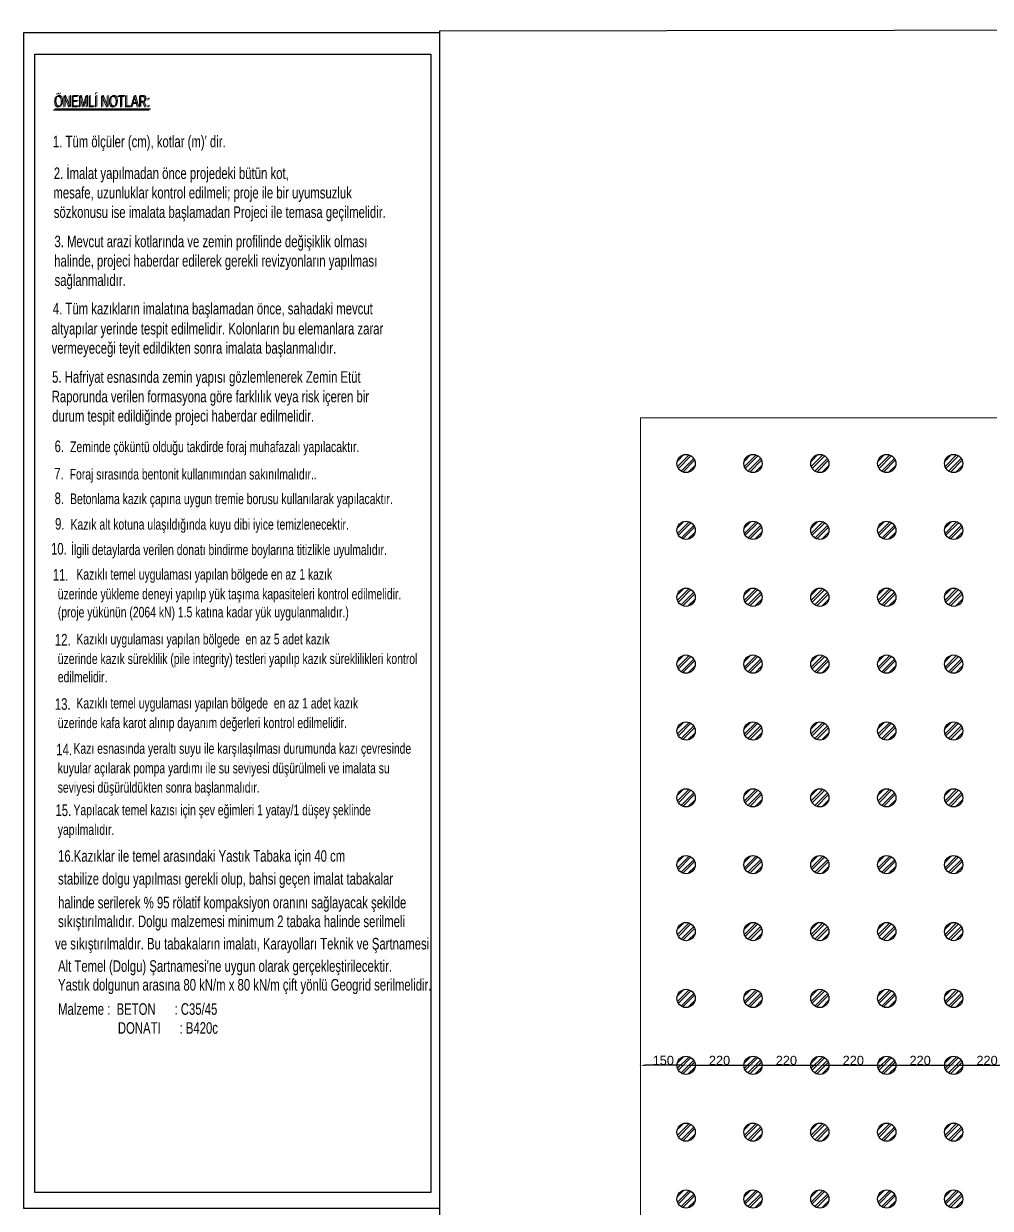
# Model space of a CAD drawing. Header units: millimetres. Extents: x -2888 to 18917, y -816 to 5133.
# Drawn here: x 1096 to 4275, y 1235 to 5133 of the extents above; entities that cross this region are included whole.
import ezdxf

# ---------------------------------------------------------------- set-up
doc = ezdxf.new("R2010")
doc.units = ezdxf.units.MM
doc.layers.add('A-DIM IN VER', color=192, linetype='Continuous', lineweight=0)
for name, color, linetype in [('CPD_antet2', 190, 'Continuous'), ('KA TARAMA', 7, 'Continuous'), ('su', 5, 'Continuous'), ('Yazı', 30, 'Continuous')]:
    doc.layers.add(name, color=color, linetype=linetype)
doc.styles.add('KESİT YAZI', font='arial.ttf', dxfattribs={"width": 0.7, "height": 30})
doc.styles.get("Standard").update_dxf_attribs({"font": 'arial.ttf'})
doc.dimstyles.new('ISO-25', dxfattribs={"dimtxt": 30, "dimasz": 15, "dimexe": 1.25, "dimexo": 0.625, "dimtad": 1, "dimtxsty": 'Standard', "dimcen": 2.5, "dimclrd": 8, "dimclre": 8, "dimclrt": 8, "dimadec": 0, "dimazin": 0, "dimtfac": 1, "dimtmove": 0, "dimatfit": 3, "dimfxl": 1, "dimarcsym": 0})

# ---------------------------------------------------------------- blocks, each defined once
blk = doc.blocks.new('*D52')
at = {"color": 8, "lineweight": -2}
for p, q in [((3274.6, 1706.1), (3274.6, 1706.7)), ((3289.6, 1705.5), (3479.6, 1705.5)), ((3494.6, 1706.1), (3494.6, 1706.7))]:
    blk.add_line(p, q, dxfattribs=at)
at = {"color": 8}
for points in [[(3289.6, 1708), (3289.6, 1703), (3274.6, 1705.5)], [(3479.6, 1708), (3479.6, 1703), (3494.6, 1705.5)]]:
    blk.add_solid(points, dxfattribs=at)
at = {"layer": 'Defpoints', "color": 0}
for p in [(3274.6, 1705.5), (3494.6, 1705.5), (3494.6, 1705.5)]:
    blk.add_point(p, dxfattribs=at)
at = {"color": 8, "insert": (3384.6, 1721.4), "char_height": 30, "attachment_point": 5}
blk.add_mtext('220', dxfattribs=at)
blk = doc.blocks.new('*D53')
at = {"color": 8, "lineweight": -2}
for p, q in [((3494.6, 1706.1), (3494.6, 1706.7)), ((3509.6, 1705.5), (3699.6, 1705.5)), ((3714.6, 1706.1), (3714.6, 1706.7))]:
    blk.add_line(p, q, dxfattribs=at)
at = {"color": 8}
for points in [[(3509.6, 1708), (3509.6, 1703), (3494.6, 1705.5)], [(3699.6, 1708), (3699.6, 1703), (3714.6, 1705.5)]]:
    blk.add_solid(points, dxfattribs=at)
at = {"layer": 'Defpoints', "color": 0}
for p in [(3494.6, 1705.5), (3714.6, 1705.5), (3714.6, 1705.5)]:
    blk.add_point(p, dxfattribs=at)
at = {"color": 8, "insert": (3604.6, 1721.4), "char_height": 30, "attachment_point": 5}
blk.add_mtext('220', dxfattribs=at)
blk = doc.blocks.new('*D54')
at = {"color": 8, "lineweight": -2}
for p, q in [((3714.6, 1706.1), (3714.6, 1706.7)), ((3729.6, 1705.5), (3919.6, 1705.5)), ((3934.6, 1706.1), (3934.6, 1706.7))]:
    blk.add_line(p, q, dxfattribs=at)
at = {"color": 8}
for points in [[(3729.6, 1708), (3729.6, 1703), (3714.6, 1705.5)], [(3919.6, 1708), (3919.6, 1703), (3934.6, 1705.5)]]:
    blk.add_solid(points, dxfattribs=at)
at = {"layer": 'Defpoints', "color": 0}
for p in [(3714.6, 1705.5), (3934.6, 1705.5), (3934.6, 1705.5)]:
    blk.add_point(p, dxfattribs=at)
at = {"color": 8, "insert": (3824.6, 1721.4), "char_height": 30, "attachment_point": 5}
blk.add_mtext('220', dxfattribs=at)
blk = doc.blocks.new('*D55')
at = {"color": 8, "lineweight": -2}
for p, q in [((3934.6, 1706.1), (3934.6, 1706.7)), ((3949.6, 1705.5), (4139.6, 1705.5)), ((4154.6, 1706.1), (4154.6, 1706.7))]:
    blk.add_line(p, q, dxfattribs=at)
at = {"color": 8}
for points in [[(3949.6, 1708), (3949.6, 1703), (3934.6, 1705.5)], [(4139.6, 1708), (4139.6, 1703), (4154.6, 1705.5)]]:
    blk.add_solid(points, dxfattribs=at)
at = {"layer": 'Defpoints', "color": 0}
for p in [(3934.6, 1705.5), (4154.6, 1705.5), (4154.6, 1705.5)]:
    blk.add_point(p, dxfattribs=at)
at = {"color": 8, "insert": (4044.6, 1721.4), "char_height": 30, "attachment_point": 5}
blk.add_mtext('220', dxfattribs=at)
blk = doc.blocks.new('*D56')
at = {"color": 8, "lineweight": -2}
for p, q in [((4154.6, 1706.1), (4154.6, 1706.7)), ((4169.6, 1705.5), (4359.6, 1705.5)), ((4374.6, 1706.1), (4374.6, 1706.7))]:
    blk.add_line(p, q, dxfattribs=at)
at = {"color": 8}
for points in [[(4169.6, 1708), (4169.6, 1703), (4154.6, 1705.5)], [(4359.6, 1708), (4359.6, 1703), (4374.6, 1705.5)]]:
    blk.add_solid(points, dxfattribs=at)
at = {"layer": 'Defpoints', "color": 0}
for p in [(4154.6, 1705.5), (4374.6, 1705.5), (4374.6, 1705.5)]:
    blk.add_point(p, dxfattribs=at)
at = {"color": 8, "insert": (4264.6, 1721.4), "char_height": 30, "attachment_point": 5}
blk.add_mtext('220', dxfattribs=at)
blk = doc.blocks.new('*D68')
at = {"color": 8, "lineweight": -2}
for p, q in [((3124.6, 1706.1), (3124.6, 1706.7)), ((3259.6, 1705.5), (3139.6, 1705.5)), ((3274.6, 1706.1), (3274.6, 1706.7))]:
    blk.add_line(p, q, dxfattribs=at)
at = {"color": 8}
for points in [[(3139.6, 1708), (3139.6, 1703), (3124.6, 1705.5)], [(3259.6, 1708), (3259.6, 1703), (3274.6, 1705.5)]]:
    blk.add_solid(points, dxfattribs=at)
at = {"layer": 'Defpoints', "color": 0}
for p in [(3124.6, 1705.5), (3124.6, 1705.5), (3274.6, 1705.5)]:
    blk.add_point(p, dxfattribs=at)
at = {"color": 8, "insert": (3199.6, 1721.4), "char_height": 30, "attachment_point": 5}
blk.add_mtext('150', dxfattribs=at)

msp = doc.modelspace()

# ---------------------------------------------------------------- hatches: boundary and pattern name
at = {"layer": 'KA TARAMA'}
h = msp.add_hatch(dxfattribs=at)
h.set_pattern_fill('ANSI32', color=1, scale=2)
h.set_pattern_definition([(45, (589.373, -382.36), (-13.470384, 13.470384), []), (45, (598.353, -382.36), (-13.470384, 13.470384), [])])
h.paths.add_polyline_path([(3244.6417, 3685.4774, 1), (3304.6417, 3685.4774, 1)])
h = msp.add_hatch(dxfattribs=at)
h.set_pattern_fill('ANSI32', color=1, scale=2)
h.set_pattern_definition([(45, (809.373, -382.36), (-13.470384, 13.470384), []), (45, (818.353, -382.36), (-13.470384, 13.470384), [])])
h.paths.add_polyline_path([(3464.6417, 3685.4774, 1), (3524.6417, 3685.4774, 1)])
h = msp.add_hatch(dxfattribs=at)
h.set_pattern_fill('ANSI32', color=1, scale=2)
h.set_pattern_definition([(45, (1029.373, -382.36), (-13.470384, 13.470384), []), (45, (1038.353, -382.36), (-13.470384, 13.470384), [])])
h.paths.add_polyline_path([(3684.6417, 3685.4774, 1), (3744.6417, 3685.4774, 1)])
h = msp.add_hatch(dxfattribs=at)
h.set_pattern_fill('ANSI32', color=1, scale=2)
h.set_pattern_definition([(45, (1249.373, -382.36), (-13.470384, 13.470384), []), (45, (1258.353, -382.36), (-13.470384, 13.470384), [])])
h.paths.add_polyline_path([(3904.6417, 3685.4774, 1), (3964.6417, 3685.4774, 1)])
h = msp.add_hatch(dxfattribs=at)
h.set_pattern_fill('ANSI32', color=1, scale=2)
h.set_pattern_definition([(45, (1469.373, -382.36), (-13.470384, 13.470384), []), (45, (1478.353, -382.36), (-13.470384, 13.470384), [])])
h.paths.add_polyline_path([(4124.6417, 3685.4774, 1), (4184.6417, 3685.4774, 1)])
h = msp.add_hatch(dxfattribs=at)
h.set_pattern_fill('ANSI32', color=1, scale=2)
h.set_pattern_definition([(45, (589.373, -602.36), (-13.470384, 13.470384), []), (45, (598.353, -602.36), (-13.470384, 13.470384), [])])
h.paths.add_polyline_path([(3244.6417, 3465.4774, 1), (3304.6417, 3465.4774, 1)])
h = msp.add_hatch(dxfattribs=at)
h.set_pattern_fill('ANSI32', color=1, scale=2)
h.set_pattern_definition([(45, (809.373, -602.36), (-13.470384, 13.470384), []), (45, (818.353, -602.36), (-13.470384, 13.470384), [])])
h.paths.add_polyline_path([(3464.6417, 3465.4774, 1), (3524.6417, 3465.4774, 1)])
h = msp.add_hatch(dxfattribs=at)
h.set_pattern_fill('ANSI32', color=1, scale=2)
h.set_pattern_definition([(45, (1029.373, -602.36), (-13.470384, 13.470384), []), (45, (1038.353, -602.36), (-13.470384, 13.470384), [])])
h.paths.add_polyline_path([(3684.6417, 3465.4774, 1), (3744.6417, 3465.4774, 1)])
h = msp.add_hatch(dxfattribs=at)
h.set_pattern_fill('ANSI32', color=1, scale=2)
h.set_pattern_definition([(45, (1249.373, -602.36), (-13.470384, 13.470384), []), (45, (1258.353, -602.36), (-13.470384, 13.470384), [])])
h.paths.add_polyline_path([(3904.6417, 3465.4774, 1), (3964.6417, 3465.4774, 1)])
h = msp.add_hatch(dxfattribs=at)
h.set_pattern_fill('ANSI32', color=1, scale=2)
h.set_pattern_definition([(45, (1469.373, -602.36), (-13.470384, 13.470384), []), (45, (1478.353, -602.36), (-13.470384, 13.470384), [])])
h.paths.add_polyline_path([(4124.6417, 3465.4774, 1), (4184.6417, 3465.4774, 1)])
h = msp.add_hatch(dxfattribs=at)
h.set_pattern_fill('ANSI32', color=1, scale=2)
h.set_pattern_definition([(45, (589.373, -822.36), (-13.470384, 13.470384), []), (45, (598.353, -822.36), (-13.470384, 13.470384), [])])
h.paths.add_polyline_path([(3244.6417, 3245.4774, 1), (3304.6417, 3245.4774, 1)])
h = msp.add_hatch(dxfattribs=at)
h.set_pattern_fill('ANSI32', color=1, scale=2)
h.set_pattern_definition([(45, (809.373, -822.36), (-13.470384, 13.470384), []), (45, (818.353, -822.36), (-13.470384, 13.470384), [])])
h.paths.add_polyline_path([(3464.6417, 3245.4774, 1), (3524.6417, 3245.4774, 1)])
h = msp.add_hatch(dxfattribs=at)
h.set_pattern_fill('ANSI32', color=1, scale=2)
h.set_pattern_definition([(45, (1029.373, -822.36), (-13.470384, 13.470384), []), (45, (1038.353, -822.36), (-13.470384, 13.470384), [])])
h.paths.add_polyline_path([(3684.6417, 3245.4774, 1), (3744.6417, 3245.4774, 1)])
h = msp.add_hatch(dxfattribs=at)
h.set_pattern_fill('ANSI32', color=1, scale=2)
h.set_pattern_definition([(45, (1249.373, -822.36), (-13.470384, 13.470384), []), (45, (1258.353, -822.36), (-13.470384, 13.470384), [])])
h.paths.add_polyline_path([(3904.6417, 3245.4774, 1), (3964.6417, 3245.4774, 1)])
h = msp.add_hatch(dxfattribs=at)
h.set_pattern_fill('ANSI32', color=1, scale=2)
h.set_pattern_definition([(45, (1469.373, -822.36), (-13.470384, 13.470384), []), (45, (1478.353, -822.36), (-13.470384, 13.470384), [])])
h.paths.add_polyline_path([(4124.6417, 3245.4774, 1), (4184.6417, 3245.4774, 1)])
h = msp.add_hatch(dxfattribs=at)
h.set_pattern_fill('ANSI32', color=1, scale=2)
h.set_pattern_definition([(45, (589.373, -1042.36), (-13.470384, 13.470384), []), (45, (598.353, -1042.36), (-13.470384, 13.470384), [])])
h.paths.add_polyline_path([(3244.6417, 3025.4774, 1), (3304.6417, 3025.4774, 1)])
h = msp.add_hatch(dxfattribs=at)
h.set_pattern_fill('ANSI32', color=1, scale=2)
h.set_pattern_definition([(45, (809.373, -1042.36), (-13.470384, 13.470384), []), (45, (818.353, -1042.36), (-13.470384, 13.470384), [])])
h.paths.add_polyline_path([(3464.6417, 3025.4774, 1), (3524.6417, 3025.4774, 1)])
h = msp.add_hatch(dxfattribs=at)
h.set_pattern_fill('ANSI32', color=1, scale=2)
h.set_pattern_definition([(45, (1029.373, -1042.36), (-13.470384, 13.470384), []), (45, (1038.353, -1042.36), (-13.470384, 13.470384), [])])
h.paths.add_polyline_path([(3684.6417, 3025.4774, 1), (3744.6417, 3025.4774, 1)])
h = msp.add_hatch(dxfattribs=at)
h.set_pattern_fill('ANSI32', color=1, scale=2)
h.set_pattern_definition([(45, (1249.373, -1042.36), (-13.470384, 13.470384), []), (45, (1258.353, -1042.36), (-13.470384, 13.470384), [])])
h.paths.add_polyline_path([(3904.6417, 3025.4774, 1), (3964.6417, 3025.4774, 1)])
h = msp.add_hatch(dxfattribs=at)
h.set_pattern_fill('ANSI32', color=1, scale=2)
h.set_pattern_definition([(45, (1469.373, -1042.36), (-13.470384, 13.470384), []), (45, (1478.353, -1042.36), (-13.470384, 13.470384), [])])
h.paths.add_polyline_path([(4124.6417, 3025.4774, 1), (4184.6417, 3025.4774, 1)])
h = msp.add_hatch(dxfattribs=at)
h.set_pattern_fill('ANSI32', color=1, scale=2)
h.set_pattern_definition([(45, (589.373, -1262.36), (-13.470384, 13.470384), []), (45, (598.353, -1262.36), (-13.470384, 13.470384), [])])
h.paths.add_polyline_path([(3244.6417, 2805.4774, 1), (3304.6417, 2805.4774, 1)])
h = msp.add_hatch(dxfattribs=at)
h.set_pattern_fill('ANSI32', color=1, scale=2)
h.set_pattern_definition([(45, (809.373, -1262.36), (-13.470384, 13.470384), []), (45, (818.353, -1262.36), (-13.470384, 13.470384), [])])
h.paths.add_polyline_path([(3464.6417, 2805.4774, 1), (3524.6417, 2805.4774, 1)])
h = msp.add_hatch(dxfattribs=at)
h.set_pattern_fill('ANSI32', color=1, scale=2)
h.set_pattern_definition([(45, (1029.373, -1262.36), (-13.470384, 13.470384), []), (45, (1038.353, -1262.36), (-13.470384, 13.470384), [])])
h.paths.add_polyline_path([(3684.6417, 2805.4774, 1), (3744.6417, 2805.4774, 1)])
h = msp.add_hatch(dxfattribs=at)
h.set_pattern_fill('ANSI32', color=1, scale=2)
h.set_pattern_definition([(45, (1249.373, -1262.36), (-13.470384, 13.470384), []), (45, (1258.353, -1262.36), (-13.470384, 13.470384), [])])
h.paths.add_polyline_path([(3904.6417, 2805.4774, 1), (3964.6417, 2805.4774, 1)])
h = msp.add_hatch(dxfattribs=at)
h.set_pattern_fill('ANSI32', color=1, scale=2)
h.set_pattern_definition([(45, (1469.373, -1262.36), (-13.470384, 13.470384), []), (45, (1478.353, -1262.36), (-13.470384, 13.470384), [])])
h.paths.add_polyline_path([(4124.6417, 2805.4774, 1), (4184.6417, 2805.4774, 1)])
h = msp.add_hatch(dxfattribs=at)
h.set_pattern_fill('ANSI32', color=1, scale=2)
h.set_pattern_definition([(45, (589.373, -1482.36), (-13.470384, 13.470384), []), (45, (598.353, -1482.36), (-13.470384, 13.470384), [])])
h.paths.add_polyline_path([(3244.6417, 2585.4774, 1), (3304.6417, 2585.4774, 1)])
h = msp.add_hatch(dxfattribs=at)
h.set_pattern_fill('ANSI32', color=1, scale=2)
h.set_pattern_definition([(45, (809.373, -1482.36), (-13.470384, 13.470384), []), (45, (818.353, -1482.36), (-13.470384, 13.470384), [])])
h.paths.add_polyline_path([(3464.6417, 2585.4774, 1), (3524.6417, 2585.4774, 1)])
h = msp.add_hatch(dxfattribs=at)
h.set_pattern_fill('ANSI32', color=1, scale=2)
h.set_pattern_definition([(45, (1029.373, -1482.36), (-13.470384, 13.470384), []), (45, (1038.353, -1482.36), (-13.470384, 13.470384), [])])
h.paths.add_polyline_path([(3684.6417, 2585.4774, 1), (3744.6417, 2585.4774, 1)])
h = msp.add_hatch(dxfattribs=at)
h.set_pattern_fill('ANSI32', color=1, scale=2)
h.set_pattern_definition([(45, (1249.373, -1482.36), (-13.470384, 13.470384), []), (45, (1258.353, -1482.36), (-13.470384, 13.470384), [])])
h.paths.add_polyline_path([(3904.6417, 2585.4774, 1), (3964.6417, 2585.4774, 1)])
h = msp.add_hatch(dxfattribs=at)
h.set_pattern_fill('ANSI32', color=1, scale=2)
h.set_pattern_definition([(45, (1469.373, -1482.36), (-13.470384, 13.470384), []), (45, (1478.353, -1482.36), (-13.470384, 13.470384), [])])
h.paths.add_polyline_path([(4124.6417, 2585.4774, 1), (4184.6417, 2585.4774, 1)])
h = msp.add_hatch(dxfattribs=at)
h.set_pattern_fill('ANSI32', color=1, scale=2)
h.set_pattern_definition([(45, (589.373, -1702.36), (-13.470384, 13.470384), []), (45, (598.353, -1702.36), (-13.470384, 13.470384), [])])
h.paths.add_polyline_path([(3244.6417, 2365.4774, 1), (3304.6417, 2365.4774, 1)])
h = msp.add_hatch(dxfattribs=at)
h.set_pattern_fill('ANSI32', color=1, scale=2)
h.set_pattern_definition([(45, (809.373, -1702.36), (-13.470384, 13.470384), []), (45, (818.353, -1702.36), (-13.470384, 13.470384), [])])
h.paths.add_polyline_path([(3464.6417, 2365.4774, 1), (3524.6417, 2365.4774, 1)])
h = msp.add_hatch(dxfattribs=at)
h.set_pattern_fill('ANSI32', color=1, scale=2)
h.set_pattern_definition([(45, (1029.373, -1702.36), (-13.470384, 13.470384), []), (45, (1038.353, -1702.36), (-13.470384, 13.470384), [])])
h.paths.add_polyline_path([(3684.6417, 2365.4774, 1), (3744.6417, 2365.4774, 1)])
h = msp.add_hatch(dxfattribs=at)
h.set_pattern_fill('ANSI32', color=1, scale=2)
h.set_pattern_definition([(45, (1249.373, -1702.36), (-13.470384, 13.470384), []), (45, (1258.353, -1702.36), (-13.470384, 13.470384), [])])
h.paths.add_polyline_path([(3904.6417, 2365.4774, 1), (3964.6417, 2365.4774, 1)])
h = msp.add_hatch(dxfattribs=at)
h.set_pattern_fill('ANSI32', color=1, scale=2)
h.set_pattern_definition([(45, (1469.373, -1702.36), (-13.470384, 13.470384), []), (45, (1478.353, -1702.36), (-13.470384, 13.470384), [])])
h.paths.add_polyline_path([(4124.6417, 2365.4774, 1), (4184.6417, 2365.4774, 1)])
h = msp.add_hatch(dxfattribs=at)
h.set_pattern_fill('ANSI32', color=1, scale=2)
h.set_pattern_definition([(45, (589.373, -1922.36), (-13.470384, 13.470384), []), (45, (598.353, -1922.36), (-13.470384, 13.470384), [])])
h.paths.add_polyline_path([(3244.6417, 2145.4774, 1), (3304.6417, 2145.4774, 1)])
h = msp.add_hatch(dxfattribs=at)
h.set_pattern_fill('ANSI32', color=1, scale=2)
h.set_pattern_definition([(45, (809.373, -1922.36), (-13.470384, 13.470384), []), (45, (818.353, -1922.36), (-13.470384, 13.470384), [])])
h.paths.add_polyline_path([(3464.6417, 2145.4774, 1), (3524.6417, 2145.4774, 1)])
h = msp.add_hatch(dxfattribs=at)
h.set_pattern_fill('ANSI32', color=1, scale=2)
h.set_pattern_definition([(45, (1029.373, -1922.36), (-13.470384, 13.470384), []), (45, (1038.353, -1922.36), (-13.470384, 13.470384), [])])
h.paths.add_polyline_path([(3684.6417, 2145.4774, 1), (3744.6417, 2145.4774, 1)])
h = msp.add_hatch(dxfattribs=at)
h.set_pattern_fill('ANSI32', color=1, scale=2)
h.set_pattern_definition([(45, (1249.373, -1922.36), (-13.470384, 13.470384), []), (45, (1258.353, -1922.36), (-13.470384, 13.470384), [])])
h.paths.add_polyline_path([(3904.6417, 2145.4774, 1), (3964.6417, 2145.4774, 1)])
h = msp.add_hatch(dxfattribs=at)
h.set_pattern_fill('ANSI32', color=1, scale=2)
h.set_pattern_definition([(45, (1469.373, -1922.36), (-13.470384, 13.470384), []), (45, (1478.353, -1922.36), (-13.470384, 13.470384), [])])
h.paths.add_polyline_path([(4124.6417, 2145.4774, 1), (4184.6417, 2145.4774, 1)])
h = msp.add_hatch(dxfattribs=at)
h.set_pattern_fill('ANSI32', color=1, scale=2)
h.set_pattern_definition([(45, (589.373, -2142.36), (-13.470384, 13.470384), []), (45, (598.353, -2142.36), (-13.470384, 13.470384), [])])
h.paths.add_polyline_path([(3244.6417, 1925.4774, 1), (3304.6417, 1925.4774, 1)])
h = msp.add_hatch(dxfattribs=at)
h.set_pattern_fill('ANSI32', color=1, scale=2)
h.set_pattern_definition([(45, (809.373, -2142.36), (-13.470384, 13.470384), []), (45, (818.353, -2142.36), (-13.470384, 13.470384), [])])
h.paths.add_polyline_path([(3464.6417, 1925.4774, 1), (3524.6417, 1925.4774, 1)])
h = msp.add_hatch(dxfattribs=at)
h.set_pattern_fill('ANSI32', color=1, scale=2)
h.set_pattern_definition([(45, (1029.373, -2142.36), (-13.470384, 13.470384), []), (45, (1038.353, -2142.36), (-13.470384, 13.470384), [])])
h.paths.add_polyline_path([(3684.6417, 1925.4774, 1), (3744.6417, 1925.4774, 1)])
h = msp.add_hatch(dxfattribs=at)
h.set_pattern_fill('ANSI32', color=1, scale=2)
h.set_pattern_definition([(45, (1249.373, -2142.36), (-13.470384, 13.470384), []), (45, (1258.353, -2142.36), (-13.470384, 13.470384), [])])
h.paths.add_polyline_path([(3904.6417, 1925.4774, 1), (3964.6417, 1925.4774, 1)])
h = msp.add_hatch(dxfattribs=at)
h.set_pattern_fill('ANSI32', color=1, scale=2)
h.set_pattern_definition([(45, (1469.373, -2142.36), (-13.470384, 13.470384), []), (45, (1478.353, -2142.36), (-13.470384, 13.470384), [])])
h.paths.add_polyline_path([(4124.6417, 1925.4774, 1), (4184.6417, 1925.4774, 1)])
h = msp.add_hatch(dxfattribs=at)
h.set_pattern_fill('ANSI32', color=1, scale=2)
h.set_pattern_definition([(45, (589.373, -2362.36), (-13.470384, 13.470384), []), (45, (598.353, -2362.36), (-13.470384, 13.470384), [])])
h.paths.add_polyline_path([(3244.6417, 1705.4774, 1), (3304.6417, 1705.4774, 1)])
h = msp.add_hatch(dxfattribs=at)
h.set_pattern_fill('ANSI32', color=1, scale=2)
h.set_pattern_definition([(45, (809.373, -2362.36), (-13.470384, 13.470384), []), (45, (818.353, -2362.36), (-13.470384, 13.470384), [])])
h.paths.add_polyline_path([(3464.6417, 1705.4774, 1), (3524.6417, 1705.4774, 1)])
h = msp.add_hatch(dxfattribs=at)
h.set_pattern_fill('ANSI32', color=1, scale=2)
h.set_pattern_definition([(45, (1029.373, -2362.36), (-13.470384, 13.470384), []), (45, (1038.353, -2362.36), (-13.470384, 13.470384), [])])
h.paths.add_polyline_path([(3684.6417, 1705.4774, 1), (3744.6417, 1705.4774, 1)])
h = msp.add_hatch(dxfattribs=at)
h.set_pattern_fill('ANSI32', color=1, scale=2)
h.set_pattern_definition([(45, (1249.373, -2362.36), (-13.470384, 13.470384), []), (45, (1258.353, -2362.36), (-13.470384, 13.470384), [])])
h.paths.add_polyline_path([(3904.6417, 1705.4774, 1), (3964.6417, 1705.4774, 1)])
h = msp.add_hatch(dxfattribs=at)
h.set_pattern_fill('ANSI32', color=1, scale=2)
h.set_pattern_definition([(45, (1469.373, -2362.36), (-13.470384, 13.470384), []), (45, (1478.353, -2362.36), (-13.470384, 13.470384), [])])
h.paths.add_polyline_path([(4124.6417, 1705.4774, 1), (4184.6417, 1705.4774, 1)])
h = msp.add_hatch(dxfattribs=at)
h.set_pattern_fill('ANSI32', color=1, scale=2)
h.set_pattern_definition([(45, (589.373, -2582.36), (-13.470384, 13.470384), []), (45, (598.353, -2582.36), (-13.470384, 13.470384), [])])
h.paths.add_polyline_path([(3244.6417, 1485.4774, 1), (3304.6417, 1485.4774, 1)])
h = msp.add_hatch(dxfattribs=at)
h.set_pattern_fill('ANSI32', color=1, scale=2)
h.set_pattern_definition([(45, (809.373, -2582.36), (-13.470384, 13.470384), []), (45, (818.353, -2582.36), (-13.470384, 13.470384), [])])
h.paths.add_polyline_path([(3464.6417, 1485.4774, 1), (3524.6417, 1485.4774, 1)])
h = msp.add_hatch(dxfattribs=at)
h.set_pattern_fill('ANSI32', color=1, scale=2)
h.set_pattern_definition([(45, (1029.373, -2582.36), (-13.470384, 13.470384), []), (45, (1038.353, -2582.36), (-13.470384, 13.470384), [])])
h.paths.add_polyline_path([(3684.6417, 1485.4774, 1), (3744.6417, 1485.4774, 1)])
h = msp.add_hatch(dxfattribs=at)
h.set_pattern_fill('ANSI32', color=1, scale=2)
h.set_pattern_definition([(45, (1249.373, -2582.36), (-13.470384, 13.470384), []), (45, (1258.353, -2582.36), (-13.470384, 13.470384), [])])
h.paths.add_polyline_path([(3904.6417, 1485.4774, 1), (3964.6417, 1485.4774, 1)])
h = msp.add_hatch(dxfattribs=at)
h.set_pattern_fill('ANSI32', color=1, scale=2)
h.set_pattern_definition([(45, (1469.373, -2582.36), (-13.470384, 13.470384), []), (45, (1478.353, -2582.36), (-13.470384, 13.470384), [])])
h.paths.add_polyline_path([(4124.6417, 1485.4774, 1), (4184.6417, 1485.4774, 1)])
h = msp.add_hatch(dxfattribs=at)
h.set_pattern_fill('ANSI32', color=1, scale=2)
h.set_pattern_definition([(45, (589.373, -2802.36), (-13.470384, 13.470384), []), (45, (598.353, -2802.36), (-13.470384, 13.470384), [])])
h.paths.add_polyline_path([(3244.6417, 1265.4774, 1), (3304.6417, 1265.4774, 1)])
h = msp.add_hatch(dxfattribs=at)
h.set_pattern_fill('ANSI32', color=1, scale=2)
h.set_pattern_definition([(45, (809.373, -2802.36), (-13.470384, 13.470384), []), (45, (818.353, -2802.36), (-13.470384, 13.470384), [])])
h.paths.add_polyline_path([(3464.6417, 1265.4774, 1), (3524.6417, 1265.4774, 1)])
h = msp.add_hatch(dxfattribs=at)
h.set_pattern_fill('ANSI32', color=1, scale=2)
h.set_pattern_definition([(45, (1029.373, -2802.36), (-13.470384, 13.470384), []), (45, (1038.353, -2802.36), (-13.470384, 13.470384), [])])
h.paths.add_polyline_path([(3684.6417, 1265.4774, 1), (3744.6417, 1265.4774, 1)])
h = msp.add_hatch(dxfattribs=at)
h.set_pattern_fill('ANSI32', color=1, scale=2)
h.set_pattern_definition([(45, (1249.373, -2802.36), (-13.470384, 13.470384), []), (45, (1258.353, -2802.36), (-13.470384, 13.470384), [])])
h.paths.add_polyline_path([(3904.6417, 1265.4774, 1), (3964.6417, 1265.4774, 1)])
h = msp.add_hatch(dxfattribs=at)
h.set_pattern_fill('ANSI32', color=1, scale=2)
h.set_pattern_definition([(45, (1469.373, -2802.36), (-13.470384, 13.470384), []), (45, (1478.353, -2802.36), (-13.470384, 13.470384), [])])
h.paths.add_polyline_path([(4124.6417, 1265.4774, 1), (4184.6417, 1265.4774, 1)])

# ---------------------------------------------------------------- linework, layer by layer
at = {"color": 1}
for centre in [(3274.6417, 3685.4774), (3494.6417, 3685.4774), (3714.6417, 3685.4774), (3934.6417, 3685.4774), (4154.6417, 3685.4774), (3274.6417, 3465.4774), (3494.6417, 3465.4774), (3714.6417, 3465.4774), (3934.6417, 3465.4774), (4154.6417, 3465.4774), (3274.6417, 3245.4774), (3494.6417, 3245.4774), (3714.6417, 3245.4774), (3934.6417, 3245.4774), (4154.6417, 3245.4774), (3274.6417, 3025.4774), (3494.6417, 3025.4774), (3714.6417, 3025.4774), (3934.6417, 3025.4774), (4154.6417, 3025.4774), (3274.6417, 2805.4774), (3494.6417, 2805.4774), (3714.6417, 2805.4774), (3934.6417, 2805.4774), (4154.6417, 2805.4774), (3274.6417, 2585.4774), (3494.6417, 2585.4774), (3714.6417, 2585.4774), (3934.6417, 2585.4774), (4154.6417, 2585.4774), (3274.6417, 2365.4774), (3494.6417, 2365.4774), (3714.6417, 2365.4774), (3934.6417, 2365.4774), (4154.6417, 2365.4774), (3274.6417, 2145.4774), (3494.6417, 2145.4774), (3714.6417, 2145.4774), (3934.6417, 2145.4774), (4154.6417, 2145.4774), (3274.6417, 1925.4774), (3494.6417, 1925.4774), (3714.6417, 1925.4774), (3934.6417, 1925.4774), (4154.6417, 1925.4774), (3274.6417, 1705.4774), (3494.6417, 1705.4774), (3714.6417, 1705.4774), (3934.6417, 1705.4774), (4154.6417, 1705.4774), (3274.6417, 1485.4774), (3494.6417, 1485.4774), (3714.6417, 1485.4774), (3934.6417, 1485.4774), (4154.6417, 1485.4774), (3274.6417, 1265.4774), (3494.6417, 1265.4774), (3714.6417, 1265.4774), (3934.6417, 1265.4774), (4154.6417, 1265.4774)]:
    msp.add_circle(centre, 30, dxfattribs=at)
at = {"layer": 'A-DIM IN VER', "color": 2, "ltscale": 0.01}
msp.add_lwpolyline([(6724.6419, 3835.4774), (3124.6417, 3835.4774), (3124.6417, 235.4772), (6724.6416, 235.4775), (6724.6416, 3835.4774)], dxfattribs=at)
at = {"layer": 'A-DIM IN VER', "ltscale": 0.01}
msp.add_lwpolyline([(6724.6416, 3835.4774), (3124.6417, 3835.4774), (3124.6417, 235.4772), (6724.6419, 235.4772), (6724.6419, 3835.4774)], dxfattribs=at)
at = {"layer": 'CPD_antet2', "ltscale": 0.1}
for points in [[(2463.5611, -812.5803), (18916.8534, -816.106), (18908.9418, 5132.632), (2463.5611, 5107.77)], [(2463.5611, 2895.0621), (2463.5611, 2895.0621), (2463.5611, 1234.3397), (1095.8119, 1234.3397), (1095.8119, 2895.0621), (1095.8119, 5103.7342), (2463.5611, 5103.7342)]]:
    msp.add_lwpolyline(points, close=True, dxfattribs=at)
at = {"layer": 'su'}
msp.add_lwpolyline([(1132.7632, 5032.2542), (2434.7594, 5032.2542), (2434.7594, 1287.3969), (1132.7632, 1287.3969)], close=True, dxfattribs=at)

# ---------------------------------------------------------------- texts
at = {"layer": 'Yazı', "color": 7, "style": 'KESİT YAZI', "width": 0.7}
for s, height, p in [('%%UÖNEMLİ NOTLAR:', 38.112135, (1194.2003, 4857.3019)), ('%%UÖNEMLİ NOTLAR:', 38.112135, (1198.2751, 4859.6491)), ("1. Tüm ölçüler (cm), kotlar (m)' dir.", 38.112135, (1191.9437, 4725.8549)), ('3. Mevcut arazi kotlarında ve zemin profilinde değişiklik olması', 38.112135, (1197.021, 4397.1414)), ('halinde, projeci haberdar edilerek gerekli revizyonların yapılması', 38.112135, (1196.1293, 4333.2962)), ('sağlanmalıdır.', 38.112135, (1197.4395, 4269.776)), ('4. Tüm kazıkların imalatına başlamadan önce, sahadaki mevcut', 38.112135, (1191.8274, 4176.1812)), ('altyapılar yerinde tespit edilmelidir. Kolonların bu elemanlara zarar', 38.112135, (1186.8791, 4110.1969)), ('vermeyeceği teyit edildikten sonra imalata başlanmalıdır.', 38.112135, (1187.7526, 4046.6766)), ('5. Hafriyat esnasında zemin yapısı gözlemlenerek Zemin Etüt', 38.112135, (1189.2393, 3951.0671)), ('Raporunda verilen formasyona göre farklılık veya risk içeren bir', 38.112135, (1187.8562, 3886.8969)), ('durum tespit edildiğinde projeci haberdar edilmelidir.', 38.112135, (1189.5123, 3823.0517)), ('6.', 38.11213, (1197.4141, 3723.1041)), ('Zeminde çöküntü olduğu takdirde foraj muhafazalı yapılacaktır.', 34.936251, (1248.4169, 3723.1083)), ('7.', 38.11213, (1196.0943, 3632.9489)), ('Foraj sırasında bentonit kullanımından sakınılmalıdır..', 34.936251, (1247.0971, 3632.953)), ('8.', 38.11213, (1197.4538, 3551.9185)), ('Betonlama kazık çapına uygun tremie borusu kullanılarak yapılacaktır.', 34.936251, (1248.4565, 3551.9226)), ('9.', 38.11213, (1199.0233, 3467.8691)), ('Kazık alt kotuna ulaşıldığında kuyu dibi iyice temizlenecektir.', 34.936251, (1250.026, 3467.8733)), ('10.', 38.11213, (1185.7234, 3385.7982)), ('İlgili detaylarda verilen donatı bindirme boylarına titizlikle uyulmalıdır.', 34.936251, (1251.7025, 3384.2272)), ('11.', 38.11213, (1191.3863, 3299.8622)), (' Kazıklı temel uygulaması yapılan bölgede en az 1 kazık ', 34.936251, (1259.6688, 3303.4551)), ('üzerinde yükleme deneyi yapılıp yük taşıma kapasiteleri kontrol edilmelidir.', 34.936251, (1207.9577, 3238.9263)), ('(proje yükünün (2064 kN) 1.5 katına kadar yük uygulanmalıdır.)', 34.936251, (1208.0411, 3179.0448)), ('12.', 38.11213, (1198.3286, 3086.6614)), (' Kazıklı uygulaması yapılan bölgede  en az 5 adet kazık ', 34.936251, (1259.6688, 3090.2543)), ('üzerinde kazık süreklilik (pile integrity) testleri yapılıp kazık süreklilikleri kontrol', 34.936251, (1207.9577, 3025.7254)), ('edilmelidir.', 34.936251, (1208.0411, 2965.844)), ('13.', 38.11213, (1198.252, 2875.0638)), (' Kazıklı temel uygulaması yapılan bölgede  en az 1 adet kazık ', 34.936251, (1259.6688, 2879.4576)), ('üzerinde kafa karot alınıp dayanım değerleri kontrol edilmelidir.', 34.936251, (1207.9577, 2814.9287)), ('14.', 38.11213, (1203.0123, 2725.2932)), ('Kazı esnasında yeraltı suyu ile karşılaşılması durumunda kazı çevresinde ', 34.936251, (1259.6688, 2730.4971)), ('kuyular açılarak pompa yardımı ile su seviyesi düşürülmeli ve imalata su ', 34.936251, (1207.9577, 2665.9683)), ('seviyesi düşürüldükten sonra başlanmalıdır.', 34.936251, (1207.7199, 2602.3964)), ('15.', 38.11213, (1200.2736, 2525.4672)), ('Yapılacak temel kazısı için şev eğimleri 1 yatay/1 düşey şeklinde', 34.936251, (1259.6688, 2528.1692)), ('yapılmalıdır.', 34.936251, (1207.9577, 2463.6404)), ('16.Kazıklar ile temel arasındaki Yastık Tabaka için 40 cm', 38.112135, (1208.8251, 2375.1975)), ('stabilize dolgu yapılması gerekli olup, bahsi geçen imalat tabakalar  ', 38.112135, (1208.8251, 2300.2569)), ('halinde serilerek %%% 95 rölatif kompaksiyon oranını sağlayacak şekilde ', 38.112135, (1208.8251, 2221.8289)), ('sıkıştırılmalıdır. Dolgu malzemesi minimum 2 tabaka halinde serilmeli ', 38.112135, (1208.8251, 2160.0462)), ('ve sıkıştırılmaldır. Bu tabakaların imalatı, Karayolları Teknik ve Şartnamesi  ', 38.112135, (1199.2409, 2086.594)), ("Alt Temel (Dolgu) Şartnamesi'ne uygun olarak gerçekleştirilecektir. ", 38.112135, (1208.8251, 2012.9815)), ('Yastık dolgunun arasına 80 kN/m x 80 kN/m çift yönlü Geogrid serilmelidir.', 38.112135, (1208.8251, 1951.3526)), ('Malzeme :  BETON      : C35/45 ', 38.112135, (1208.8251, 1871.5085)), ('                   DONATI      : B420c', 38.112135, (1208.8251, 1809.2287))]:
    msp.add_text(s, height=height, dxfattribs=at).set_placement(p)
at = {"layer": 'Yazı', "color": 0, "style": 'KESİT YAZI', "width": 0.7}
for s, p in [('2. İmalat yapılmadan önce projedeki bütün kot,', (1194.91, 4621.5899)), ('mesafe, uzunluklar kontrol edilmeli; proje ile bir uyumsuzluk', (1193.5451, 4557.6277)), ('sözkonusu ise imalata başlamadan Projeci ile temasa geçilmelidir.', (1194.8554, 4493.6656))]:
    msp.add_text(s, height=38.112135, dxfattribs=at).set_placement(p)

# ---------------------------------------------------------------- dimensions: what is measured, and where the dimension line sits
for base, p2, picture, middle in [((3124.6417, 1705.4774), (3124.6417, 1705.4774), '*D68', (3199.6417, 1721.4195)), ((3494.6417, 1705.4774), (3494.6417, 1705.4774), '*D52', (3384.6417, 1721.4195))]:
    dim = msp.add_linear_dim(base=base, p1=(3274.6417, 1705.4774), p2=p2, dimstyle='ISO-25')
    dim.commit()
    dim.dimension.update_dxf_attribs({"geometry": picture, "text_midpoint": middle})
for base, p1, p2, picture, middle in [((3714.6417, 1705.4774), (3494.6417, 1705.4774), (3714.6417, 1705.4774), '*D53', (3604.6417, 1721.4195)), ((3934.6417, 1705.4774), (3714.6417, 1705.4774), (3934.6417, 1705.4774), '*D54', (3824.6417, 1721.4195)), ((4154.6417, 1705.4774), (3934.6417, 1705.4774), (4154.6417, 1705.4774), '*D55', (4044.6417, 1721.4195)), ((4374.6417, 1705.4774), (4154.6417, 1705.4774), (4374.6417, 1705.4774), '*D56', (4264.6417, 1721.4195))]:
    dim = msp.add_linear_dim(base=base, p1=p1, p2=p2, dimstyle='ISO-25', override={"dimtmove": 1})
    dim.commit()
    dim.dimension.update_dxf_attribs({"geometry": picture, "text_midpoint": middle})

doc.saveas('drawing.dxf')
